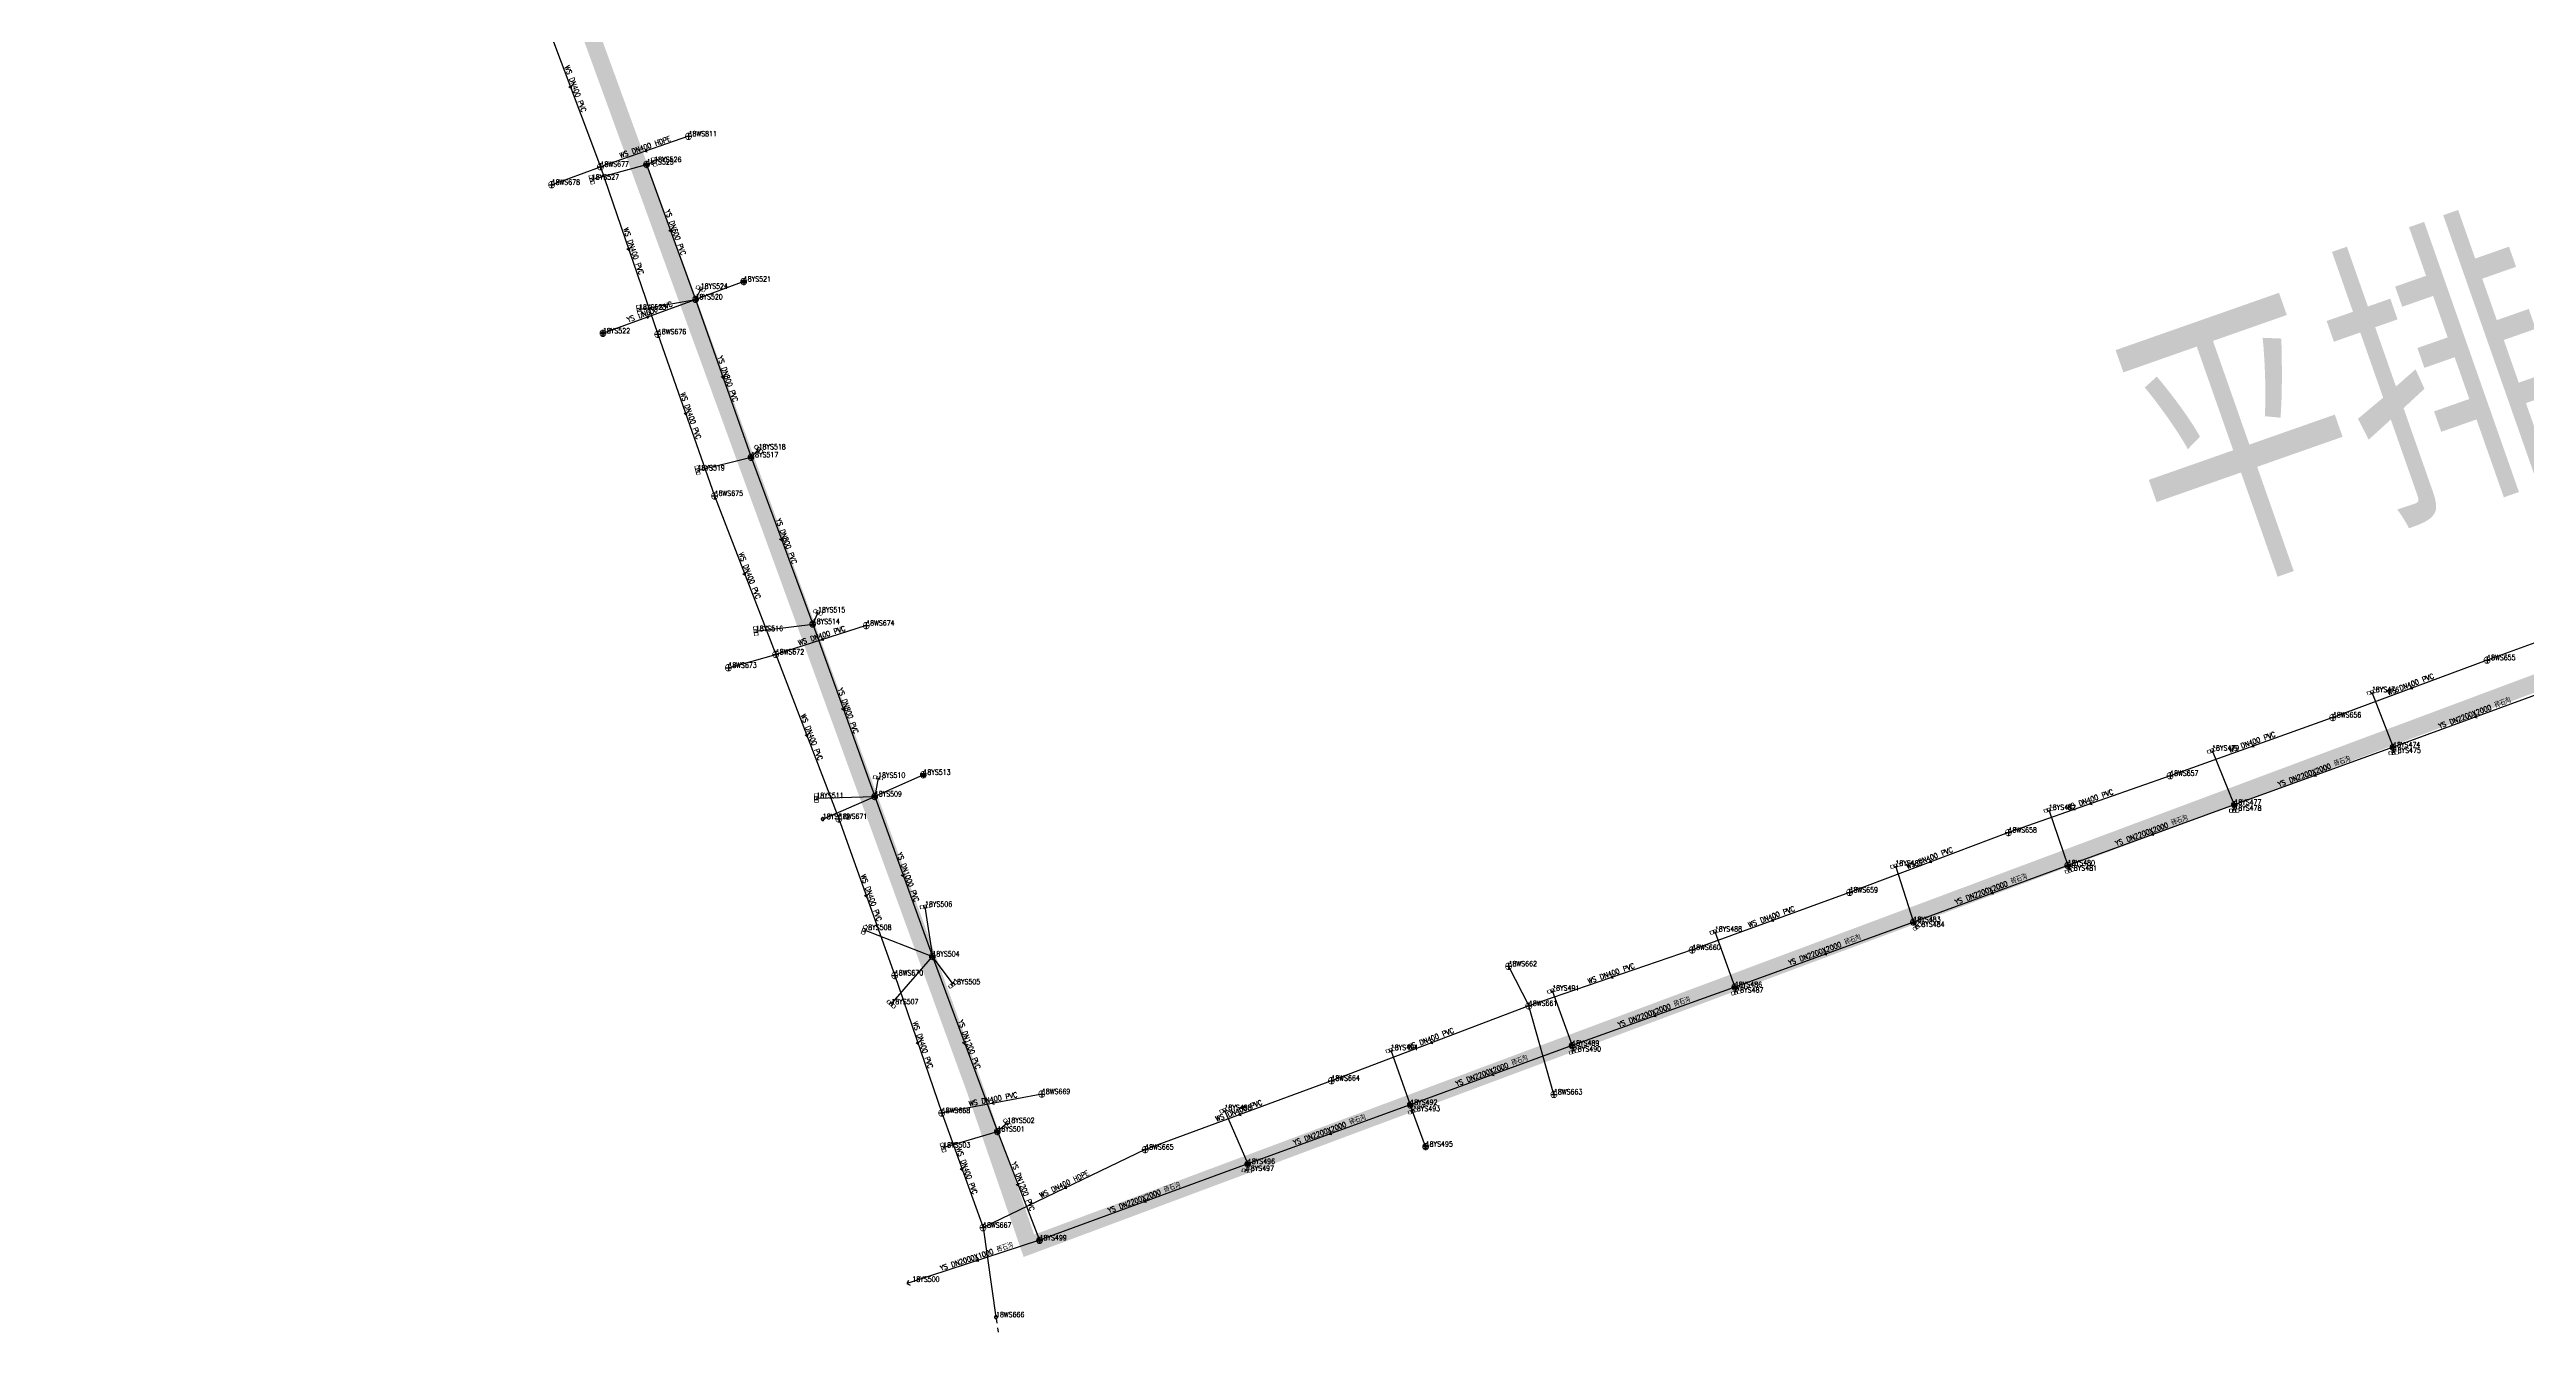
# Model space of a CAD drawing. Extents: x 78813 to 99477, y 2421021 to 2448125.
# Drawn here: x 87670.7 to 88101.1, y 2422374.5 to 2422597.5 of the extents above; entities that cross this region are included whole.
import ezdxf
from ezdxf.enums import TextEntityAlignment as Align

# ---------------------------------------------------------------- set-up
doc = ezdxf.new("R2010")
doc.units = 0
doc.set_wipeout_variables(frame=1)
doc.layers.get('0').update_dxf_attribs({"linetype": 'CONTINUOUS'})
for name, color, linetype in [('DX_WS', 16, 'CONTINUOUS'), ('DX_YS', 42, 'CONTINUOUS'), ('道路', 5, 'CONTINUOUS')]:
    doc.layers.add(name, color=color, linetype=linetype)
doc.layers.add('WSLINE', color=7, linetype='CONTINUOUS', true_color=0x7f0000)
doc.layers.add('YSLINE', color=7, linetype='CONTINUOUS', true_color=0xcc9900)
doc.layers.add('道路名称', color=7, linetype='CONTINUOUS', lineweight=0)
doc.styles.add('CcNameZT', font='txt.SHX', dxfattribs={"width": 0.8, "bigfont": 'HZTXT.SHX'})
doc.styles.add('PointNameZT', font='txt.SHX', dxfattribs={"width": 0.8, "bigfont": 'HZTXT.SHX'})
doc.styles.add('宋体0.7', font='', dxfattribs={"width": 0.7})
doc.styles.get('宋体0.7').set_extended_font_data('SimSun')

# ---------------------------------------------------------------- blocks, each defined once
blk = doc.blocks.new('GC546')
at = {"color": 0}
for p in [(0.866, 0.5), (0.866, -0.5)]:
    blk.add_line(p, (0, 0), dxfattribs=at)
blk = doc.blocks.new('PS污水井')
blk.add_lwpolyline([(1, 0), (1, 0.07), (0.99, 0.14), (0.98, 0.21), (0.96, 0.28), (0.94, 0.34), (0.91, 0.41), (0.88, 0.47), (0.85, 0.53), (0.81, 0.59), (0.77, 0.64), (0.72, 0.69), (0.67, 0.74), (0.62, 0.79), (0.56, 0.83), (0.5, 0.87), (0.44, 0.9), (0.37, 0.93), (0.31, 0.95), (0.24, 0.97), (0.17, 0.98), (0.1, 0.99), (0.03, 1), (-0.03, 1), (-0.1, 0.99), (-0.17, 0.98), (-0.24, 0.97), (-0.31, 0.95), (-0.37, 0.93), (-0.44, 0.9), (-0.5, 0.87), (-0.56, 0.83), (-0.62, 0.79), (-0.67, 0.74), (-0.72, 0.69), (-0.77, 0.64), (-0.81, 0.59), (-0.85, 0.53), (-0.88, 0.47), (-0.91, 0.41), (-0.94, 0.34), (-0.96, 0.28), (-0.98, 0.21), (-0.99, 0.14), (-1, 0.07), (-1, 0), (-1, -0.07), (-0.99, -0.14), (-0.98, -0.21), (-0.96, -0.28), (-0.94, -0.34), (-0.91, -0.41), (-0.88, -0.47), (-0.85, -0.53), (-0.81, -0.59), (-0.77, -0.64), (-0.72, -0.69), (-0.67, -0.74), (-0.62, -0.79), (-0.56, -0.83), (-0.5, -0.87), (-0.44, -0.9), (-0.37, -0.93), (-0.31, -0.95), (-0.24, -0.97), (-0.17, -0.98), (-0.1, -0.99), (-0.03, -1), (0.03, -1), (0.1, -0.99), (0.17, -0.98), (0.24, -0.97), (0.31, -0.95), (0.37, -0.93), (0.44, -0.9), (0.5, -0.87), (0.56, -0.83), (0.62, -0.79), (0.67, -0.74), (0.72, -0.69), (0.77, -0.64), (0.81, -0.59), (0.85, -0.53), (0.88, -0.47), (0.91, -0.41), (0.94, -0.34), (0.96, -0.28), (0.98, -0.21), (0.99, -0.14), (1, 0)], close=True)
blk.add_wipeout([(1, 0), (1, 0.07), (0.99, 0.14), (0.98, 0.21), (0.96, 0.28), (0.94, 0.34), (0.91, 0.41), (0.88, 0.47), (0.85, 0.53), (0.81, 0.59), (0.77, 0.64), (0.72, 0.69), (0.67, 0.74), (0.62, 0.79), (0.56, 0.83), (0.5, 0.87), (0.44, 0.9), (0.37, 0.93), (0.31, 0.95), (0.24, 0.97), (0.17, 0.98), (0.1, 0.99), (0.03, 1), (-0.03, 1), (-0.1, 0.99), (-0.17, 0.98), (-0.24, 0.97), (-0.31, 0.95), (-0.37, 0.93), (-0.44, 0.9), (-0.5, 0.87), (-0.56, 0.83), (-0.62, 0.79), (-0.67, 0.74), (-0.72, 0.69), (-0.77, 0.64), (-0.81, 0.59), (-0.85, 0.53), (-0.88, 0.47), (-0.91, 0.41), (-0.94, 0.34), (-0.96, 0.28), (-0.98, 0.21), (-0.99, 0.14), (-1, 0.07), (-1, 0), (-1, -0.07), (-0.99, -0.14), (-0.98, -0.21), (-0.96, -0.28), (-0.94, -0.34), (-0.91, -0.41), (-0.88, -0.47), (-0.85, -0.53), (-0.81, -0.59), (-0.77, -0.64), (-0.72, -0.69), (-0.67, -0.74), (-0.62, -0.79), (-0.56, -0.83), (-0.5, -0.87), (-0.44, -0.9), (-0.37, -0.93), (-0.31, -0.95), (-0.24, -0.97), (-0.17, -0.98), (-0.1, -0.99), (-0.03, -1), (0.03, -1), (0.1, -0.99), (0.17, -0.98), (0.24, -0.97), (0.31, -0.95), (0.37, -0.93), (0.44, -0.9), (0.5, -0.87), (0.56, -0.83), (0.62, -0.79), (0.67, -0.74), (0.72, -0.69), (0.77, -0.64), (0.81, -0.59), (0.85, -0.53), (0.88, -0.47), (0.91, -0.41), (0.94, -0.34), (0.96, -0.28), (0.98, -0.21), (0.99, -0.14)])
for p, q in [((-1, 0), (0, 0)), ((0, 1), (0, 0)), ((0, 0), (0, -1)), ((0, 0), (1, 0))]:
    blk.add_line(p, q)
blk = doc.blocks.new('PS非普查')
blk.add_lwpolyline([(3.7, 0), (5.3, 0)])
blk.add_wipeout([(0.5, 0), (0.5, 0.03), (0.5, 0.07), (0.49, 0.1), (0.48, 0.14), (0.47, 0.17), (0.46, 0.2), (0.44, 0.23), (0.42, 0.26), (0.4, 0.29), (0.38, 0.32), (0.36, 0.35), (0.33, 0.37), (0.31, 0.39), (0.28, 0.41), (0.25, 0.43), (0.22, 0.45), (0.19, 0.46), (0.15, 0.48), (0.12, 0.49), (0.09, 0.49), (0.05, 0.5), (0.02, 0.5), (-0.02, 0.5), (-0.05, 0.5), (-0.09, 0.49), (-0.12, 0.49), (-0.15, 0.48), (-0.19, 0.46), (-0.22, 0.45), (-0.25, 0.43), (-0.28, 0.41), (-0.31, 0.39), (-0.33, 0.37), (-0.36, 0.35), (-0.38, 0.32), (-0.4, 0.29), (-0.42, 0.26), (-0.44, 0.23), (-0.46, 0.2), (-0.47, 0.17), (-0.48, 0.14), (-0.49, 0.1), (-0.5, 0.07), (-0.5, 0.03), (-0.5, 0), (-0.5, -0.03), (-0.5, -0.07), (-0.49, -0.1), (-0.48, -0.14), (-0.47, -0.17), (-0.46, -0.2), (-0.44, -0.23), (-0.42, -0.26), (-0.4, -0.29), (-0.38, -0.32), (-0.36, -0.35), (-0.33, -0.37), (-0.31, -0.39), (-0.28, -0.41), (-0.25, -0.43), (-0.22, -0.45), (-0.19, -0.46), (-0.15, -0.48), (-0.12, -0.49), (-0.09, -0.49), (-0.05, -0.5), (-0.02, -0.5), (0.02, -0.5), (0.05, -0.5), (0.09, -0.49), (0.12, -0.49), (0.15, -0.48), (0.19, -0.46), (0.22, -0.45), (0.25, -0.43), (0.28, -0.41), (0.31, -0.39), (0.33, -0.37), (0.36, -0.35), (0.38, -0.32), (0.4, -0.29), (0.42, -0.26), (0.44, -0.23), (0.46, -0.2), (0.47, -0.17), (0.48, -0.14), (0.49, -0.1), (0.5, -0.07)])
blk.add_line((0.5, 0), (2.1, 0))
blk.add_lwpolyline([(0.5, 0), (0.5, 0.03), (0.5, 0.07), (0.49, 0.1), (0.48, 0.14), (0.47, 0.17), (0.46, 0.2), (0.44, 0.23), (0.42, 0.26), (0.4, 0.29), (0.38, 0.32), (0.36, 0.35), (0.33, 0.37), (0.31, 0.39), (0.28, 0.41), (0.25, 0.43), (0.22, 0.45), (0.19, 0.46), (0.15, 0.48), (0.12, 0.49), (0.09, 0.49), (0.05, 0.5), (0.02, 0.5), (-0.02, 0.5), (-0.05, 0.5), (-0.09, 0.49), (-0.12, 0.49), (-0.15, 0.48), (-0.19, 0.46), (-0.22, 0.45), (-0.25, 0.43), (-0.28, 0.41), (-0.31, 0.39), (-0.33, 0.37), (-0.36, 0.35), (-0.38, 0.32), (-0.4, 0.29), (-0.42, 0.26), (-0.44, 0.23), (-0.46, 0.2), (-0.47, 0.17), (-0.48, 0.14), (-0.49, 0.1), (-0.5, 0.07), (-0.5, 0.03), (-0.5, 0), (-0.5, -0.03), (-0.5, -0.07), (-0.49, -0.1), (-0.48, -0.14), (-0.47, -0.17), (-0.46, -0.2), (-0.44, -0.23), (-0.42, -0.26), (-0.4, -0.29), (-0.38, -0.32), (-0.36, -0.35), (-0.33, -0.37), (-0.31, -0.39), (-0.28, -0.41), (-0.25, -0.43), (-0.22, -0.45), (-0.19, -0.46), (-0.15, -0.48), (-0.12, -0.49), (-0.09, -0.49), (-0.05, -0.5), (-0.02, -0.5), (0.02, -0.5), (0.05, -0.5), (0.09, -0.49), (0.12, -0.49), (0.15, -0.48), (0.19, -0.46), (0.22, -0.45), (0.25, -0.43), (0.28, -0.41), (0.31, -0.39), (0.33, -0.37), (0.36, -0.35), (0.38, -0.32), (0.4, -0.29), (0.42, -0.26), (0.44, -0.23), (0.46, -0.2), (0.47, -0.17), (0.48, -0.14), (0.49, -0.1), (0.5, -0.07), (0.5, 0)], close=True)
blk = doc.blocks.new('PS雨篦')
blk.add_lwpolyline([(-1.5, 0.5), (0, 0.5), (1.5, 0.5), (1.5, -0.5), (0, -0.5), (-1.5, -0.5)], close=True)
blk.add_wipeout([(-1.5, 0.5), (0, 0.5), (1.5, 0.5), (1.5, -0.5), (0, -0.5), (-1.5, -0.5)])
for p, q in [((-0.51, -0.5), (-0.51, 0.5)), ((0.49, -0.5), (0.49, 0.5))]:
    blk.add_line(p, q)
blk = doc.blocks.new('PS雨水井')
blk.add_lwpolyline([(1, 0), (1, 0.07), (0.99, 0.14), (0.98, 0.21), (0.96, 0.28), (0.94, 0.34), (0.91, 0.41), (0.88, 0.47), (0.85, 0.53), (0.81, 0.59), (0.77, 0.64), (0.72, 0.69), (0.67, 0.74), (0.62, 0.79), (0.56, 0.83), (0.5, 0.87), (0.44, 0.9), (0.37, 0.93), (0.31, 0.95), (0.24, 0.97), (0.17, 0.98), (0.1, 0.99), (0.03, 1), (-0.03, 1), (-0.1, 0.99), (-0.17, 0.98), (-0.24, 0.97), (-0.31, 0.95), (-0.37, 0.93), (-0.44, 0.9), (-0.5, 0.87), (-0.56, 0.83), (-0.62, 0.79), (-0.67, 0.74), (-0.72, 0.69), (-0.77, 0.64), (-0.81, 0.59), (-0.85, 0.53), (-0.88, 0.47), (-0.91, 0.41), (-0.94, 0.34), (-0.96, 0.28), (-0.98, 0.21), (-0.99, 0.14), (-1, 0.07), (-1, 0), (-1, -0.07), (-0.99, -0.14), (-0.98, -0.21), (-0.96, -0.28), (-0.94, -0.34), (-0.91, -0.41), (-0.88, -0.47), (-0.85, -0.53), (-0.81, -0.59), (-0.77, -0.64), (-0.72, -0.69), (-0.67, -0.74), (-0.62, -0.79), (-0.56, -0.83), (-0.5, -0.87), (-0.44, -0.9), (-0.37, -0.93), (-0.31, -0.95), (-0.24, -0.97), (-0.17, -0.98), (-0.1, -0.99), (-0.03, -1), (0.03, -1), (0.1, -0.99), (0.17, -0.98), (0.24, -0.97), (0.31, -0.95), (0.37, -0.93), (0.44, -0.9), (0.5, -0.87), (0.56, -0.83), (0.62, -0.79), (0.67, -0.74), (0.72, -0.69), (0.77, -0.64), (0.81, -0.59), (0.85, -0.53), (0.88, -0.47), (0.91, -0.41), (0.94, -0.34), (0.96, -0.28), (0.98, -0.21), (0.99, -0.14), (1, 0)], close=True)
blk.add_wipeout([(1, 0), (1, 0.07), (0.99, 0.14), (0.98, 0.21), (0.96, 0.28), (0.94, 0.34), (0.91, 0.41), (0.88, 0.47), (0.85, 0.53), (0.81, 0.59), (0.77, 0.64), (0.72, 0.69), (0.67, 0.74), (0.62, 0.79), (0.56, 0.83), (0.5, 0.87), (0.44, 0.9), (0.37, 0.93), (0.31, 0.95), (0.24, 0.97), (0.17, 0.98), (0.1, 0.99), (0.03, 1), (-0.03, 1), (-0.1, 0.99), (-0.17, 0.98), (-0.24, 0.97), (-0.31, 0.95), (-0.37, 0.93), (-0.44, 0.9), (-0.5, 0.87), (-0.56, 0.83), (-0.62, 0.79), (-0.67, 0.74), (-0.72, 0.69), (-0.77, 0.64), (-0.81, 0.59), (-0.85, 0.53), (-0.88, 0.47), (-0.91, 0.41), (-0.94, 0.34), (-0.96, 0.28), (-0.98, 0.21), (-0.99, 0.14), (-1, 0.07), (-1, 0), (-1, -0.07), (-0.99, -0.14), (-0.98, -0.21), (-0.96, -0.28), (-0.94, -0.34), (-0.91, -0.41), (-0.88, -0.47), (-0.85, -0.53), (-0.81, -0.59), (-0.77, -0.64), (-0.72, -0.69), (-0.67, -0.74), (-0.62, -0.79), (-0.56, -0.83), (-0.5, -0.87), (-0.44, -0.9), (-0.37, -0.93), (-0.31, -0.95), (-0.24, -0.97), (-0.17, -0.98), (-0.1, -0.99), (-0.03, -1), (0.03, -1), (0.1, -0.99), (0.17, -0.98), (0.24, -0.97), (0.31, -0.95), (0.37, -0.93), (0.44, -0.9), (0.5, -0.87), (0.56, -0.83), (0.62, -0.79), (0.67, -0.74), (0.72, -0.69), (0.77, -0.64), (0.81, -0.59), (0.85, -0.53), (0.88, -0.47), (0.91, -0.41), (0.94, -0.34), (0.96, -0.28), (0.98, -0.21), (0.99, -0.14)])
for p, q in [((-1, 0), (0, 0)), ((-0.88, 0.48), (0, 0.47)), ((0, 1), (0, 0)), ((0, 0.47), (0.88, 0.47)), ((0, 0), (0, -1)), ((0, 0), (1, 0)), ((-0.88, -0.48), (0, -0.48)), ((0, -0.48), (0.88, -0.48))]:
    blk.add_line(p, q)
blk = doc.blocks.new('PS出水口')
for points in [[(0, 0), (1.97, 0)], [(1.15, -0.88), (1.97, 0), (1.11, 0.93)]]:
    blk.add_lwpolyline(points)

msp = doc.modelspace()

# ---------------------------------------------------------------- block references
at = {"layer": 'DX_WS', "yscale": 0.5, "zscale": 0.5}
for p, xscale, rotation in [((87761.31, 2422590.73, 1.41), 0.5000000000900714, 110.5922035574095), ((87774.08, 2422579.75, 1.22), 0.5000000000382032, 19.06390798334866), ((87771.41, 2422562.55, 1.25), 0.4999999999603351, 108.8977707923605), ((87781.33, 2422533.94, 1.17), 0.5000000001365296, 109.3563949906624), ((87791.58, 2422506.11, 1.21), 0.4999999998369041, 111.0943570405857), ((87804.75, 2422494.84, 1.41), 0.5000000000169957, 17.67043531443097), ((88080.88, 2422486.36, 2.31), 0.5000000000444008, 20.41280784327452), ((87802.37, 2422478.04, 1.25), 0.5000000000272704, 110.9559626289952), ((88053.34, 2422476.3, 2.26), 0.4999999999240313, 19.70103774793893), ((88025.15, 2422466.31, 2.16), 0.5000000000605663, 19.34971910231162), ((87997.31, 2422456.17, 2.01), 0.5000000000773444, 20.66174011922192), ((87812.71, 2422450.14, 1.12), 0.4999999998028605, 109.6655582547756), ((87969.82, 2422445.98, 1.94), 0.499999999943419, 20.04664817227359), ((87941.95, 2422436.12, 1.8), 0.4999999999429317, 18.92933923459239), ((87821.66, 2422424.58, 1.05), 0.5000000001702115, 108.878970919935), ((87910.6, 2422424.74, 1.96), 0.4999999999654769, 20.76621347040496), ((87834.44, 2422414.28, 1.06), 0.5000000000126824, 10.75930328900305), ((87877.27, 2422412.25, 1.47), 0.5000000000518335, 20.29885019947326), ((87829.33, 2422402.66, 1.14), 0.4999999998017979, 109.7792234491213), ((87847, 2422399.49, 1.34), 0.4999999999149812, 25.71221552234174)]:
    msp.add_blockref('GC546', p, dxfattribs=dict(at, xscale=xscale, rotation=rotation))
at = {"layer": 'DX_YS', "yscale": 0.5, "zscale": 0.5}
for name, p, xscale, rotation in [('GC546', (87778.69, 2422565.77, 3.42), 0.5000000000441687, 109.9601404722115), ('GC546', (87787.77, 2422540.32, 3.3), 0.5000000000272745, 109.3657715621309), ('GC546', (87797.95, 2422512.11, 3.3), 0.499999999929829, 110.285773876658), ('GC546', (87808.7, 2422482.63, 3.23), 0.4999999999995822, 109.7778260402117), ('GC546', (88092.04, 2422481.37, 3.45), 0.4999999999492296, 20.17207918948623), ('GC546', (88064.15, 2422471.2, 3.35), 0.5000000000059469, 19.8888756161913), ('GC546', (88035.88, 2422460.94, 3.38), 0.5000000000686865, 20.0106032998331), ('GC546', (87819.09, 2422453.73, 3.19), 0.4999999998105301, 109.7870601225307), ('GC546', (88008, 2422450.74, 3.42), 0.5000000000653829, 20.16020753513425), ('GC546', (87979.07, 2422440.17, 3.47), 0.5000000000561209, 20.003860344933), ('GC546', (87949.42, 2422429.43, 3.45), 0.4999999999788803, 19.81451862012166), ('GC546', (87829.75, 2422424.62, 3.18), 0.5000000000308192, 110.4078817727), ('GC546', (87921.22, 2422419.19, 3.36), 0.4999999999332608, 20.10338016972772), ('GC546', (87893.04, 2422408.91, 3.31), 0.4999999999903491, 19.97626209730315), ('GC546', (87839.07, 2422399.96, 3.11), 0.5000000000055517, 111.1491028504914), ('GC546', (87860.82, 2422397.14, 3.19), 0.5000000000470409, 20.14397762593228), ('PS出水口', (87820.62, 2422383.3, 3.03), 0.500000000006526, 198.0507956896661), ('GC546', (87831.67, 2422386.9, 3.05), 0.500000000006526, 18.05079568966611)]:
    msp.add_blockref(name, p, dxfattribs=dict(at, xscale=xscale, rotation=rotation))

# ---------------------------------------------------------------- texts
at = {"layer": 'DX_WS', "style": 'CcNameZT', "width": 0.8}
for s, rotation, p in [(' WS DN400 PVC', 290.5922, (87761.54, 2422590.82, 1.47)), (' WS DN400 HDPE', 19.0639, (87774, 2422579.99, 1.25)), (' WS DN400 PVC', 288.8978, (87771.65, 2422562.63, 1.27)), (' WS DN400 PVC', 289.3564, (87781.57, 2422534.02, 1.15)), (' WS DN400 PVC', 291.0944, (87791.81, 2422506.2, 1.14)), (' WS DN400 PVC', 17.6704, (87804.68, 2422495.08, 1.54)), (' WS DN400 PVC', 20.4128, (88080.8, 2422486.59, 2.33)), (' WS DN400 PVC', 290.956, (87802.6, 2422478.13, 1.32)), (' WS DN400 PVC', 19.701, (88053.25, 2422476.54, 2.29)), (' WS DN400 PVC', 19.3497, (88025.07, 2422466.55, 2.24)), (' WS DN400 PVC', 20.6617, (87997.22, 2422456.41, 2)), (' WS DN400 PVC', 289.6656, (87812.94, 2422450.22, 1.18)), (' WS DN400 PVC', 20.0466, (87969.74, 2422446.21, 1.98)), (' WS DN400 PVC', 18.9293, (87941.87, 2422436.35, 1.8)), (' WS DN400 PVC', 288.879, (87821.9, 2422424.66, 1.05)), (' WS DN400 PVC', 20.7662, (87910.51, 2422424.98, 2.4)), (' WS DN400 PVC', 10.7593, (87834.39, 2422414.53, 1.11)), (' WS DN400 PVC', 20.2989, (87877.18, 2422412.49, 1.56)), (' WS DN400 PVC', 289.7792, (87829.56, 2422402.75, 1.06)), (' WS DN400 HDPE', 25.7122, (87846.89, 2422399.71, 1.38))]:
    msp.add_text(s, height=0.9, rotation=rotation, dxfattribs=at).set_placement(p, align=Align.CENTER)
at = {"layer": 'DX_WS', "style": 'PointNameZT', "width": 0.8}
for s, p in [('18WS811', (87781.73, 2422582.39, 1.25)), ('18WS677', (87766.43, 2422577.1, 1.27)), ('18WS678', (87757.94, 2422573.98, 1.35)), ('18WS676', (87776.39, 2422547.99, 1.15)), ('18WS675', (87786.27, 2422519.89, 1.14)), ('18WS674', (87812.61, 2422497.35, 1.54)), ('18WS672', (87796.89, 2422492.34, 1.32)), ('18WS655', (88094.29, 2422491.35, 2.33)), ('18WS673', (87788.65, 2422490.02, 1.4)), ('18WS656', (88067.48, 2422481.37, 2.29)), ('18WS657', (88039.2, 2422471.24, 2.24)), ('18WS671', (87807.85, 2422463.75, 1.18)), ('18WS658', (88011.11, 2422461.38, 2)), ('18WS659', (87983.5, 2422450.97, 1.98)), ('18WS660', (87956.15, 2422440.98, 1.8)), ('18WS670', (87817.57, 2422436.53, 1.05)), ('18WS662', (87924.24, 2422438.13, 1.73)), ('18WS661', (87927.76, 2422431.25, 2.4)), ('18WS664', (87893.45, 2422418.24, 1.56)), ('18WS669', (87843.13, 2422415.93, 1.11)), ('18WS663', (87932.12, 2422415.86, 1.94)), ('18WS668', (87825.74, 2422412.63, 1.06)), ('18WS665', (87861.09, 2422406.27, 1.38)), ('18WS667', (87832.91, 2422392.7, 1.1)), ('18WS666', (87835.16, 2422377.14, 0.37))]:
    msp.add_text(s, height=0.9, dxfattribs=at).set_placement(p)
at = {"layer": 'DX_YS', "style": 'PointNameZT', "width": 0.8}
for s, p in [('18YS525', (87774.43, 2422577.49, 3.49)), ('18YS526', (87775.77, 2422577.93, 4.72)), ('18YS527', (87764.92, 2422574.86, 4.76)), ('18YS524', (87783.84, 2422555.9, 4.75)), ('18YS521', (87791.32, 2422557.14, 3.38)), ('18YS523', (87773.12, 2422552.26, 4.76)), ('18YS520', (87782.95, 2422554.05, 3.35)), ('18YS522', (87766.85, 2422548.15, 3.41)), ('18YS517', (87792.6, 2422526.6, 3.31)), ('18YS518', (87793.9, 2422527.98, 4.74)), ('18YS519', (87783.3, 2422524.33, 4.72)), ('18YS515', (87804.23, 2422499.64, 4.74)), ('18YS516', (87793.42, 2422496.4, 4.76)), ('18YS514', (87803.31, 2422497.62, 3.29)), ('18YS476', (88074.26, 2422485.79, 4.57)), ('18YS479', (88046.49, 2422475.63, 4.43)), ('18YS474', (88077.95, 2422476.19, 3.35)), ('18YS475', (88078.05, 2422475.21, 4.38)), ('18YS510', (87814.67, 2422470.89, 4.45)), ('18YS513', (87822.54, 2422471.42, 3.28)), ('18YS511', (87803.94, 2422467.36, 4.51)), ('18YS509', (87814.09, 2422467.64, 3.22)), ('18YS482', (88018.11, 2422465.32, 4.35)), ('18YS478', (88050.35, 2422465.18, 4.39)), ('18YS477', (88050.35, 2422466.21, 3.35)), ('18YS512', (87805.05, 2422463.72, 3.42)), ('18YS485', (87991.45, 2422455.61, 4.44)), ('18YS480', (88021.41, 2422455.67, 3.4)), ('18YS481', (88021.78, 2422454.76, 4.37)), ('18YS506', (87822.82, 2422448.48, 4.17)), ('18YS508', (87812.27, 2422444.45, 4.14)), ('18YS488', (87960.08, 2422444.17, 4.49)), ('18YS483', (87994.59, 2422445.82, 3.43)), ('18YS484', (87995.28, 2422445, 4.5)), ('18YS504', (87824.1, 2422439.83, 3.14)), ('18YS505', (87827.7, 2422435, 4.39)), ('18YS486', (87963.56, 2422434.52, 3.51)), ('18YS507', (87816.97, 2422431.54, 4.39)), ('18YS491', (87931.82, 2422433.91, 4.52)), ('18YS487', (87963.8, 2422433.56, 4.5)), ('18YS494', (87903.76, 2422423.57, 4.67)), ('18YS489', (87935.28, 2422424.34, 3.39)), ('18YS490', (87935.59, 2422423.31, 4.65)), ('18YS498', (87874.86, 2422413.14, 4.47)), ('18YS492', (87907.15, 2422414.04, 3.32)), ('18YS493', (87907.61, 2422412.95, 4.6)), ('18YS501', (87835.41, 2422409.41, 3.16)), ('18YS502', (87837.14, 2422410.9, 4.66)), ('18YS503', (87825.97, 2422406.63, 4.74)), ('18YS495', (87909.83, 2422406.78, 3.49)), ('18YS497', (87878.74, 2422402.57, 4.46)), ('18YS496', (87878.92, 2422403.78, 3.3)), ('18YS499', (87842.73, 2422390.5, 3.07)), ('18YS500', (87820.62, 2422383.3, 3.03))]:
    msp.add_text(s, height=0.9, dxfattribs=at).set_placement(p)
at = {"layer": 'DX_YS', "style": 'CcNameZT', "width": 0.8}
for s, rotation, p in [(' YS DN600 PVC', 289.9601, (87778.93, 2422565.86, 3.49)), (' YS DN600 PVC', 20.1253, (87774.81, 2422551.34, 3.41)), (' YS DN800 PVC', 289.3658, (87788.01, 2422540.41, 3.35)), (' YS DN800 PVC', 290.2858, (87798.19, 2422512.2, 3.31)), (' YS DN800 PVC', 289.7778, (87808.93, 2422482.72, 3.29)), (' YS DN2200X2000 砖石沟', 20.1721, (88091.96, 2422481.6, 3.55)), (' YS DN2200X2000 砖石沟', 19.8889, (88064.07, 2422471.44, 3.35)), (' YS DN2200X2000 砖石沟', 20.0106, (88035.8, 2422461.17, 3.35)), (' YS DN1000 PVC', 289.7871, (87819.33, 2422453.82, 3.22)), (' YS DN2200X2000 砖石沟', 20.1602, (88007.91, 2422450.98, 3.4)), (' YS DN2200X2000 砖石沟', 20.0039, (87978.99, 2422440.41, 3.43)), (' YS DN2200X2000 砖石沟', 19.8145, (87949.34, 2422429.66, 3.51)), (' YS DN1200 PVC', 290.4079, (87829.99, 2422424.7, 3.14)), (' YS DN2200X2000 砖石沟', 20.1034, (87921.13, 2422419.42, 3.39)), (' YS DN2200X2000 砖石沟', 19.9763, (87892.95, 2422409.14, 3.32)), (' YS DN1200 PVC', 291.1491, (87839.3, 2422400.05, 3.16)), (' YS DN2200X2000 砖石沟', 20.144, (87860.74, 2422397.37, 3.3)), (' YS DN2000X1000 砖石沟', 18.0508, (87831.6, 2422387.14, 3.07))]:
    msp.add_text(s, height=0.9, rotation=rotation, dxfattribs=at).set_placement(p, align=Align.CENTER)
at = {"layer": '道路名称', "style": '宋体0.7', "width": 0.7}
msp.add_text('平排三路', height=40, rotation=19.34, dxfattribs=at).set_placement((88039.91, 2422504.1))

# ---------------------------------------------------------------- next in the draw order: block references
at = {"layer": 'DX_WS', "xscale": 0.5, "yscale": 0.5, "zscale": 0.5}
for p in [(87781.73, 2422582.39, 1.25), (87766.43, 2422577.1, 1.27), (87757.94, 2422573.98, 1.35), (87776.39, 2422547.99, 1.15), (87786.27, 2422519.89, 1.14), (87812.61, 2422497.35, 1.54), (87796.89, 2422492.34, 1.32), (88094.29, 2422491.35, 2.33), (87788.65, 2422490.02, 1.4), (88067.48, 2422481.37, 2.29), (88039.2, 2422471.24, 2.24), (87807.85, 2422463.75, 1.18), (88011.11, 2422461.38, 2), (87983.5, 2422450.97, 1.98), (87956.15, 2422440.98, 1.8), (87817.57, 2422436.53, 1.05), (87924.24, 2422438.13, 1.73), (87927.76, 2422431.25, 2.4), (87893.45, 2422418.24, 1.56), (87843.13, 2422415.93, 1.11), (87932.12, 2422415.86, 1.94), (87825.74, 2422412.63, 1.06), (87861.09, 2422406.27, 1.38), (87832.91, 2422392.7, 1.1)]:
    msp.add_blockref('PS污水井', p, dxfattribs=at)
at = {"layer": 'DX_WS', "xscale": 0.5000000001549771, "yscale": 0.5, "zscale": 0.5, "rotation": 278.2249406407324}
msp.add_blockref('PS非普查', (87835.16, 2422377.14, 0.37), dxfattribs=at)
at = {"layer": 'DX_YS', "yscale": 0.5, "zscale": 0.5}
for p, xscale, rotation in [((87775.77, 2422577.93, 4.72), 0.4999999999442306, 108.3187303695405), ((87783.84, 2422555.9, 4.75), 0.4999999999439444, 154.2202856607678), ((87773.12, 2422552.26, 4.76), 0.5000000001037967, 280.3135650228597), ((87793.9, 2422527.98, 4.74), 0.499999999930491, 136.5562200703361), ((87783.3, 2422524.33, 4.72), 0.4999999997926629, 283.6747652824578), ((87804.23, 2422499.64, 4.74), 0.499999999996405, 155.397947043712), ((87793.42, 2422496.4, 4.76), 0.5000000001937612, 277.0572487091049), ((88074.26, 2422485.79, 4.57), 0.500000000046484, 201.0443089723812), ((88046.49, 2422475.63, 4.43), 0.500000000032199, 202.2736397282075), ((88078.05, 2422475.21, 4.38), 0.5000000000075941, 5.716387630057373), ((87814.67, 2422470.89, 4.45), 0.4999999999594367, 169.7666217623839), ((87803.94, 2422467.36, 4.51), 0.5000000002088592, 271.5809508728551), ((88018.11, 2422465.32, 4.35), 0.5000000000673375, 198.910981693672), ((88050.35, 2422465.18, 4.39), 0.5000000000073529, 359.5558555642123), ((87991.45, 2422455.61, 4.44), 0.5000000000701085, 197.7508315946717), ((88021.78, 2422454.76, 4.37), 0.4999999999146804, 21.86637063523145), ((87822.82, 2422448.48, 4.17), 0.4999999999884856, 188.3883606489815), ((87812.27, 2422444.45, 4.14), 0.5000000001981559, 248.6544065846975), ((87960.08, 2422444.17, 4.49), 0.50000000001198, 199.8150687930455), ((87995.28, 2422445, 4.5), 0.4999999998895733, 40.31779767606633), ((87827.7, 2422435, 4.39), 0.5000000001235273, 36.70438036395743), ((87816.97, 2422431.54, 4.39), 0.4999999998545824, 319.3151208962107), ((87931.82, 2422433.91, 4.52), 0.4999999999291311, 199.8710919022895), ((87963.8, 2422433.56, 4.5), 0.4999999999982354, 14.12064671150997), ((87903.76, 2422423.57, 4.67), 0.5000000000228836, 199.6187772846484), ((87935.59, 2422423.31, 4.65), 0.4999999999420829, 16.88954367652037), ((87874.86, 2422413.14, 4.47), 0.4999999999861159, 203.4403683020591), ((87837.14, 2422410.9, 4.66), 0.5000000001390418, 130.6639307966099), ((87907.61, 2422412.95, 4.6), 0.5000000000217045, 22.72792085617726), ((87825.97, 2422406.63, 4.74), 0.4999999998674181, 286.4260083053395), ((87878.74, 2422402.57, 4.46), 0.4999999999649549, 351.2609543647586)]:
    msp.add_blockref('PS雨篦', p, dxfattribs=dict(at, xscale=xscale, rotation=rotation))
at = {"layer": 'DX_YS', "xscale": 0.5, "yscale": 0.5, "zscale": 0.5}
for p in [(87791.32, 2422557.14, 3.38), (87766.85, 2422548.15, 3.41), (87822.54, 2422471.42, 3.28), (87814.09, 2422467.64, 3.22), (87824.1, 2422439.83, 3.14), (87909.83, 2422406.78, 3.49), (87842.73, 2422390.5, 3.07)]:
    msp.add_blockref('PS雨水井', p, dxfattribs=at)

# ---------------------------------------------------------------- next in the draw order: linework, layer by layer
at = {"layer": 'WSLINE'}
for p, q in [((87776.39, 2422547.99, 1.15), (87786.27, 2422519.89, 1.19)), ((87786.27, 2422519.89, 1.14), (87796.89, 2422492.34, 1.28)), ((88122.53, 2422501.6, 2.5), (88094.29, 2422491.35, 2.28)), ((87788.65, 2422490.02, 1.4), (87796.89, 2422492.34, 1.26)), ((88094.29, 2422491.35, 2.33), (88067.48, 2422481.37, 2.29)), ((88067.48, 2422481.37, 2.29), (88039.2, 2422471.24, 2.23)), ((88039.2, 2422471.24, 2.24), (88011.11, 2422461.38, 2.07)), ((88011.11, 2422461.38, 2), (87983.5, 2422450.97, 2.03)), ((87983.5, 2422450.97, 1.98), (87956.15, 2422440.98, 1.9)), ((87956.15, 2422440.98, 1.8), (87927.76, 2422431.25, 1.8)), ((87817.57, 2422436.53, 1.05), (87825.74, 2422412.63, 1.06)), ((87924.24, 2422438.13, 1.73), (87927.76, 2422431.25, 1.63)), ((87927.76, 2422431.25, 2.4), (87893.45, 2422418.24, 1.52)), ((87932.12, 2422415.86, 1.94), (87927.76, 2422431.25, 1.65)), ((87843.13, 2422415.93, 1.11), (87825.74, 2422412.63, 1.01)), ((87861.09, 2422406.27, 1.38), (87832.91, 2422392.7, 1.29)), ((87832.91, 2422392.7, 1.1), (87835.16, 2422377.14, 0.37))]:
    msp.add_line(p, q, dxfattribs=at)
at = {"layer": 'YSLINE'}
for p, q in [((87822.54, 2422471.42, 3.28), (87814.09, 2422467.64, 3.12)), ((87814.67, 2422470.89, 4.45), (87814.09, 2422467.64, 4.4)), ((87803.94, 2422467.36, 4.51), (87814.09, 2422467.64, 4.43)), ((87814.09, 2422467.64, 3.22), (87824.1, 2422439.83, 3.17)), ((87822.82, 2422448.48, 4.17), (87824.1, 2422439.83, 4.15)), ((87812.27, 2422444.45, 4.14), (87824.1, 2422439.83, 4.02)), ((87816.97, 2422431.54, 4.39), (87824.1, 2422439.83, 4.32)), ((87827.7, 2422435, 4.39), (87824.1, 2422439.83, 4.19)), ((87842.73, 2422390.5, 3.07), (87820.62, 2422383.3, 3.03))]:
    msp.add_line(p, q, dxfattribs=at)

# ---------------------------------------------------------------- next in the draw order: block references
at = {"layer": 'DX_YS', "xscale": 0.5, "yscale": 0.5, "zscale": 0.5}
for p in [(87774.43, 2422577.49, 3.49), (87782.95, 2422554.05, 3.35), (87792.6, 2422526.6, 3.31), (87803.31, 2422497.62, 3.29), (88077.95, 2422476.19, 3.35), (88050.35, 2422466.21, 3.35), (88021.41, 2422455.67, 3.4), (87994.59, 2422445.82, 3.43), (87963.56, 2422434.52, 3.51), (87935.28, 2422424.34, 3.39), (87907.15, 2422414.04, 3.32), (87835.41, 2422409.41, 3.16), (87878.92, 2422403.78, 3.3)]:
    msp.add_blockref('PS雨水井', p, dxfattribs=at)
at = {"layer": 'DX_YS', "yscale": 0.5, "zscale": 0.5}
for name, p, xscale, rotation in [('PS雨篦', (87764.92, 2422574.86, 4.76), 0.4999999999774609, 285.4653840420314), ('GC546', (87774.9, 2422551.1, 3.39), 0.4999999999529698, 200.1253197563834), ('PS非普查', (87805.05, 2422463.72, 3.42), 0.5000000000143955, 23.49415923868516)]:
    msp.add_blockref(name, p, dxfattribs=dict(at, xscale=xscale, rotation=rotation))

# ---------------------------------------------------------------- next in the draw order: linework, layer by layer
at = {"layer": 'WSLINE'}
for p, q in [((87756.19, 2422604.36, 1.47), (87766.43, 2422577.1, 1.35)), ((87781.73, 2422582.39, 1.25), (87766.43, 2422577.1, 1.2)), ((87757.94, 2422573.98, 1.35), (87766.43, 2422577.1, 1.24)), ((87766.43, 2422577.1, 1.27), (87776.39, 2422547.99, 1.23)), ((87812.61, 2422497.35, 1.54), (87796.89, 2422492.34, 1.27)), ((87796.89, 2422492.34, 1.32), (87807.85, 2422463.75, 1.18)), ((87807.85, 2422463.75, 1.18), (87817.57, 2422436.53, 1.05)), ((87893.45, 2422418.24, 1.56), (87861.09, 2422406.27, 1.38)), ((87825.74, 2422412.63, 1.06), (87832.91, 2422392.7, 1.23))]:
    msp.add_line(p, q, dxfattribs=at)
at = {"layer": 'YSLINE'}
for p, q in [((87764.92, 2422574.86, 4.76), (87774.43, 2422577.49, 4.67)), ((87775.77, 2422577.93, 4.72), (87774.43, 2422577.49, 4.67)), ((87774.43, 2422577.49, 3.49), (87782.95, 2422554.05, 3.35)), ((87791.32, 2422557.14, 3.38), (87782.95, 2422554.05, 3.37)), ((87783.84, 2422555.9, 4.75), (87782.95, 2422554.05, 4.76)), ((87766.85, 2422548.15, 3.41), (87782.95, 2422554.05, 3.36)), ((87773.12, 2422552.26, 4.76), (87782.95, 2422554.05, 4.73)), ((87782.95, 2422554.05, 3.35), (87792.6, 2422526.6, 3.25)), ((87783.3, 2422524.33, 4.72), (87792.6, 2422526.6, 4.7)), ((87793.9, 2422527.98, 4.74), (87792.6, 2422526.6, 4.69)), ((87792.6, 2422526.6, 3.31), (87803.31, 2422497.62, 3.29)), ((87793.42, 2422496.4, 4.76), (87803.31, 2422497.62, 4.69)), ((87804.23, 2422499.64, 4.74), (87803.31, 2422497.62, 4.68)), ((87803.31, 2422497.62, 3.29), (87814.09, 2422467.64, 3.17)), ((88074.26, 2422485.79, 4.57), (88077.95, 2422476.19, 4.35)), ((88106.13, 2422486.55, 3.55), (88077.95, 2422476.19, 3.35)), ((88046.49, 2422475.63, 4.43), (88050.35, 2422466.21, 4.3)), ((88077.95, 2422476.19, 3.35), (88050.35, 2422466.21, 3.35)), ((88078.05, 2422475.21, 4.38), (88077.95, 2422476.19, 4.35)), ((87805.05, 2422463.72, 3.42), (87814.09, 2422467.64, 3.19)), ((88018.11, 2422465.32, 4.35), (88021.41, 2422455.67, 4.35)), ((88050.35, 2422466.21, 3.35), (88021.41, 2422455.67, 3.4)), ((88050.35, 2422465.18, 4.39), (88050.35, 2422466.21, 4.3)), ((87991.45, 2422455.61, 4.44), (87994.59, 2422445.82, 4.36)), ((88021.41, 2422455.67, 3.4), (87994.59, 2422445.82, 3.43)), ((88021.78, 2422454.76, 4.37), (88021.41, 2422455.67, 4.35)), ((87960.08, 2422444.17, 4.49), (87963.56, 2422434.52, 4.47)), ((87994.59, 2422445.82, 3.43), (87963.56, 2422434.52, 3.51)), ((87995.28, 2422445, 4.5), (87994.59, 2422445.82, 4.37)), ((87824.1, 2422439.83, 3.14), (87835.41, 2422409.41, 3.22)), ((87931.82, 2422433.91, 4.52), (87935.28, 2422424.34, 4.44)), ((87963.56, 2422434.52, 3.51), (87935.28, 2422424.34, 3.39)), ((87963.8, 2422433.56, 4.5), (87963.56, 2422434.52, 4.49)), ((87903.76, 2422423.57, 4.67), (87907.15, 2422414.04, 4.44)), ((87935.28, 2422424.34, 3.39), (87907.15, 2422414.04, 3.32)), ((87935.59, 2422423.31, 4.65), (87935.28, 2422424.34, 4.59)), ((87907.15, 2422414.04, 3.32), (87878.92, 2422403.78, 3.3)), ((87907.61, 2422412.95, 4.6), (87907.15, 2422414.04, 4.45)), ((87909.83, 2422406.78, 3.49), (87907.15, 2422414.04, 3.67)), ((87825.97, 2422406.63, 4.74), (87835.41, 2422409.41, 4.59)), ((87837.14, 2422410.9, 4.66), (87835.41, 2422409.41, 4.53)), ((87835.41, 2422409.41, 3.16), (87842.73, 2422390.5, 3.07)), ((87874.86, 2422413.14, 4.47), (87878.92, 2422403.78, 4.43)), ((87878.92, 2422403.78, 3.3), (87842.73, 2422390.5, 3.07)), ((87878.74, 2422402.57, 4.46), (87878.92, 2422403.78, 4.43))]:
    msp.add_line(p, q, dxfattribs=at)
at = {"layer": '道路', "const_width": 3, "flags": 128}
msp.add_lwpolyline([(88474.48, 2422626.27), (87840.88, 2422389.54), (87831.48, 2422416.89), (87482.93, 2423374.04), (87471.54, 2423418.96), (87483.26, 2423474.56), (87496.93, 2423508.71), (87516.61, 2423561), (87508.45, 2423616.21), (87455.27, 2423773.37)], dxfattribs=at)

doc.saveas('drawing.dxf')
